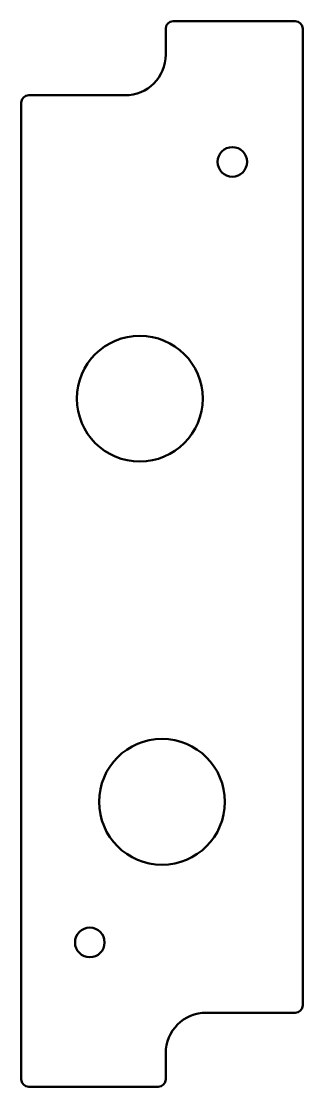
# Model space of a CAD drawing. Header units: millimetres. Extents: x 192 to 230, y 109 to 253.
import ezdxf

# ---------------------------------------------------------------- set-up
doc = ezdxf.new("R2010")
doc.units = ezdxf.units.MM
doc.header["$LTSCALE"] = 0.75
doc.layers.add('Visible', color=7, linetype='Continuous', lineweight=50)

msp = doc.modelspace()

# ---------------------------------------------------------------- linework, layer by layer
at = {"layer": 'Visible', "extrusion": (-1e-16, -1, 0)}
for p, q in [((211.524281, 252.261325), (211.524281, 248.761325)), ((229.024281, 253.261325), (212.524281, 253.261325)), ((230.024281, 120.261325), (230.024281, 252.261325)), ((192.024281, 242.261325), (192.024281, 110.261325)), ((206.024281, 243.261325), (193.024281, 243.261325)), ((217.024281, 119.261325), (229.024281, 119.261325)), ((211.524281, 110.261325), (211.524281, 113.761325)), ((193.024281, 109.261325), (210.524281, 109.261325))]:
    msp.add_line(p, q, dxfattribs=at)
at = {"layer": 'Visible', "extrusion": (0, 0, -1)}
for centre, radius in [((-220.524281, 234.261325), 2), ((-208.024281, 202.261327), 8.5), ((-211.024281, 147.761325), 8.5), ((-201.274281, 128.761325), 2)]:
    msp.add_circle(centre, radius, dxfattribs=at)
for centre, radius, start, end in [((-212.524281, 252.261325), 1, 0, 90), ((-229.024281, 252.261325), 1, 90, 180), ((-206.024281, 248.761325), 5.5, 180, 270), ((-193.024281, 242.261325), 1, 0, 90), ((-229.024281, 120.261325), 1, 180, 270), ((-217.024281, 113.761325), 5.5, 0, 90), ((-193.024281, 110.261325), 1, 270, 0), ((-210.524281, 110.261325), 1, 180, 270)]:
    msp.add_arc(centre, radius, start, end, dxfattribs=at)

doc.saveas('drawing.dxf')
